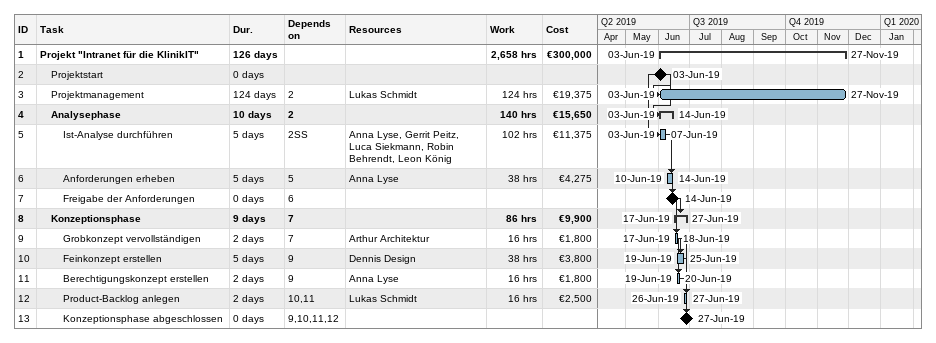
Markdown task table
| ID | Level | Task | Duration | Start | Finish | Predecessors | Resources | Work (h) | Cost (€) |
|---|---|---|---|---|---|---|---|---|---|
| 1 | 1 | **Projekt "Intranet für die KlinikIT"** | 126d | 2019-06-03 | 2019-11-27 |  |  | 2658 | 300000 |
| 2 | 2 | Projektstart | 0d | 2019-06-03 | 2019-06-03 |  |  |  |  |
| 3 | 2 | Projektmanagement | 124d | 2019-06-03 | 2019-11-27 | 2 | Lukas Schmidt | 124 | 19375 |
| 4 | 2 | **Analysephase** | 10d | 2019-06-03 | 2019-06-14 | 2 |  | 140 | 15650 |
| 5 | 3 | Ist-Analyse durchführen | 5d | 2019-06-03 | 2019-06-07 | 2SS | Anna Lyse, Gerrit Peitz, Luca Siekmann, Robin Behrendt, Leon König | 102 | 11375 |
| 6 | 3 | Anforderungen erheben | 5d | 2019-06-10 | 2019-06-14 | 5 | Anna Lyse | 38 | 4275 |
| 7 | 3 | Freigabe der Anforderungen | 0d | 2019-06-14 | 2019-06-14 | 6 |  |  |  |
| 8 | 2 | **Konzeptionsphase** | 9d | 2019-06-17 | 2019-06-27 | 7 |  | 86 | 9900 |
| 9 | 3 | Grobkonzept vervollständigen | 2d | 2019-06-17 | 2019-06-18 | 7 | Arthur Architektur | 16 | 1800 |
| 10 | 3 | Feinkonzept erstellen | 5d | 2019-06-19 | 2019-06-25 | 9 | Dennis Design | 38 | 3800 |
| 11 | 3 | Berechtigungskonzept erstellen | 2d | 2019-06-19 | 2019-06-20 | 9 | Anna Lyse | 16 | 1800 |
| 12 | 3 | Product-Backlog anlegen | 2d | 2019-06-26 | 2019-06-27 | 10, 11 | Lukas Schmidt | 16 | 2500 |
| 13 | 3 | Konzeptionsphase abgeschlossen | 0d | 2019-06-27 | 2019-06-27 | 9, 10, 11, 12 |  |  |  |
